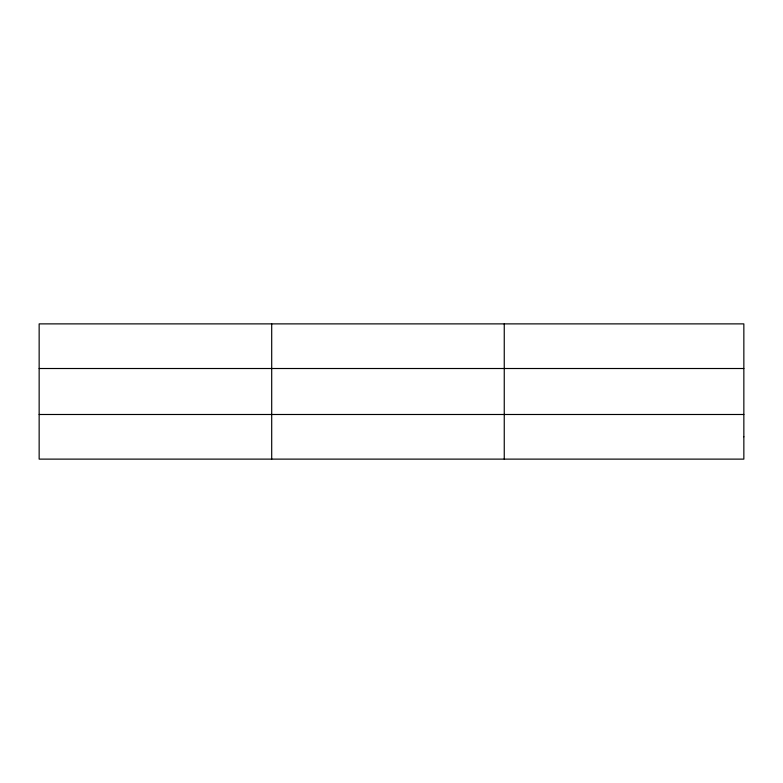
<?xml version="1.0" encoding="UTF-8"?>
<svg xmlns="http://www.w3.org/2000/svg" width="783" height="783" viewBox="0 0 783 783"><rect width="100%" height="100%" fill="white"/><g stroke="black" fill="none" stroke-linecap="round" stroke-linejoin="round"><path stroke-width="1.17" d="M271.701 323.878L271.701 459.122M504.252 323.878L504.252 459.122M39.15 368.509L743.85 368.509M39.15 414.491L743.85 414.491M743.85 436.806L743.85 459.122L39.15 459.122L39.15 323.878L743.85 323.878L743.85 436.806"/></g></svg>
